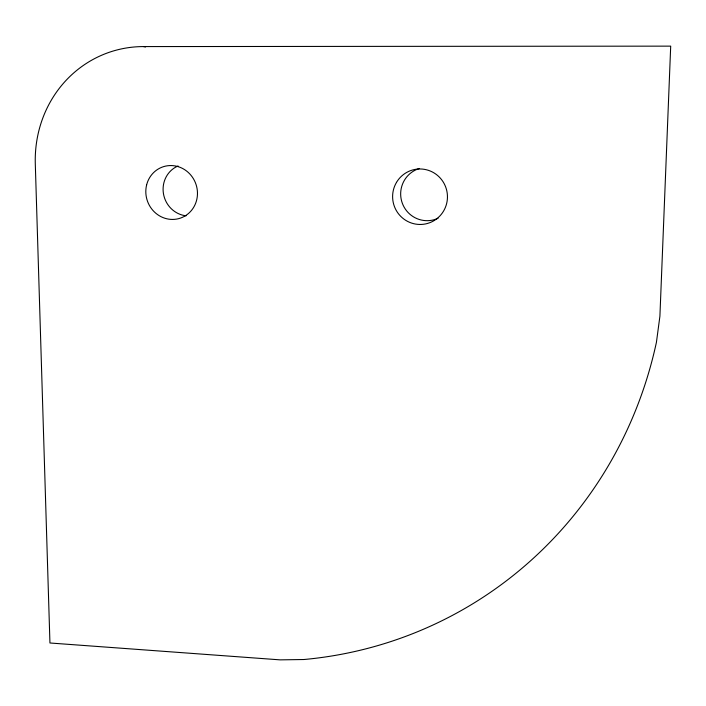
<?xml version="1.0" encoding="UTF-8"?>
<svg xmlns="http://www.w3.org/2000/svg" width="706" height="706" viewBox="0 0 706 706"><rect width="100%" height="100%" fill="white"/><g stroke="black" fill="none" stroke-linecap="round" stroke-linejoin="round"><path stroke-width="1.06" d="M143.45 46.578L670.7 46.137L659.907 316.217L656.439 342.225A424.765 407.812 65.8 0 1 303.889 659.519L280.176 659.863L49.941 642.99L35.3 163.986A117.946 111.31 73.2 0 1 143.45 46.578L145.568 46.958M186.102 215.807A26.034 24.754 71.6 0 1 163.439 193.585A26.034 24.754 71.6 0 1 178.044 165.981M438.055 218.278A26.66 26.36 82.3 0 1 402.358 203.354A26.66 26.36 82.3 0 1 419.505 168.452M146.61 184.998A27.084 25.681 71.2 0 0 178.627 218.657A27.084 25.681 71.2 0 0 189.685 173.835A27.084 25.681 71.2 0 0 146.61 184.998M396.507 182.369A27.755 27.41 80.2 0 0 419.593 224.464A27.755 27.41 80.2 0 0 443.995 183.331A27.755 27.41 80.2 0 0 396.507 182.369"/></g></svg>
